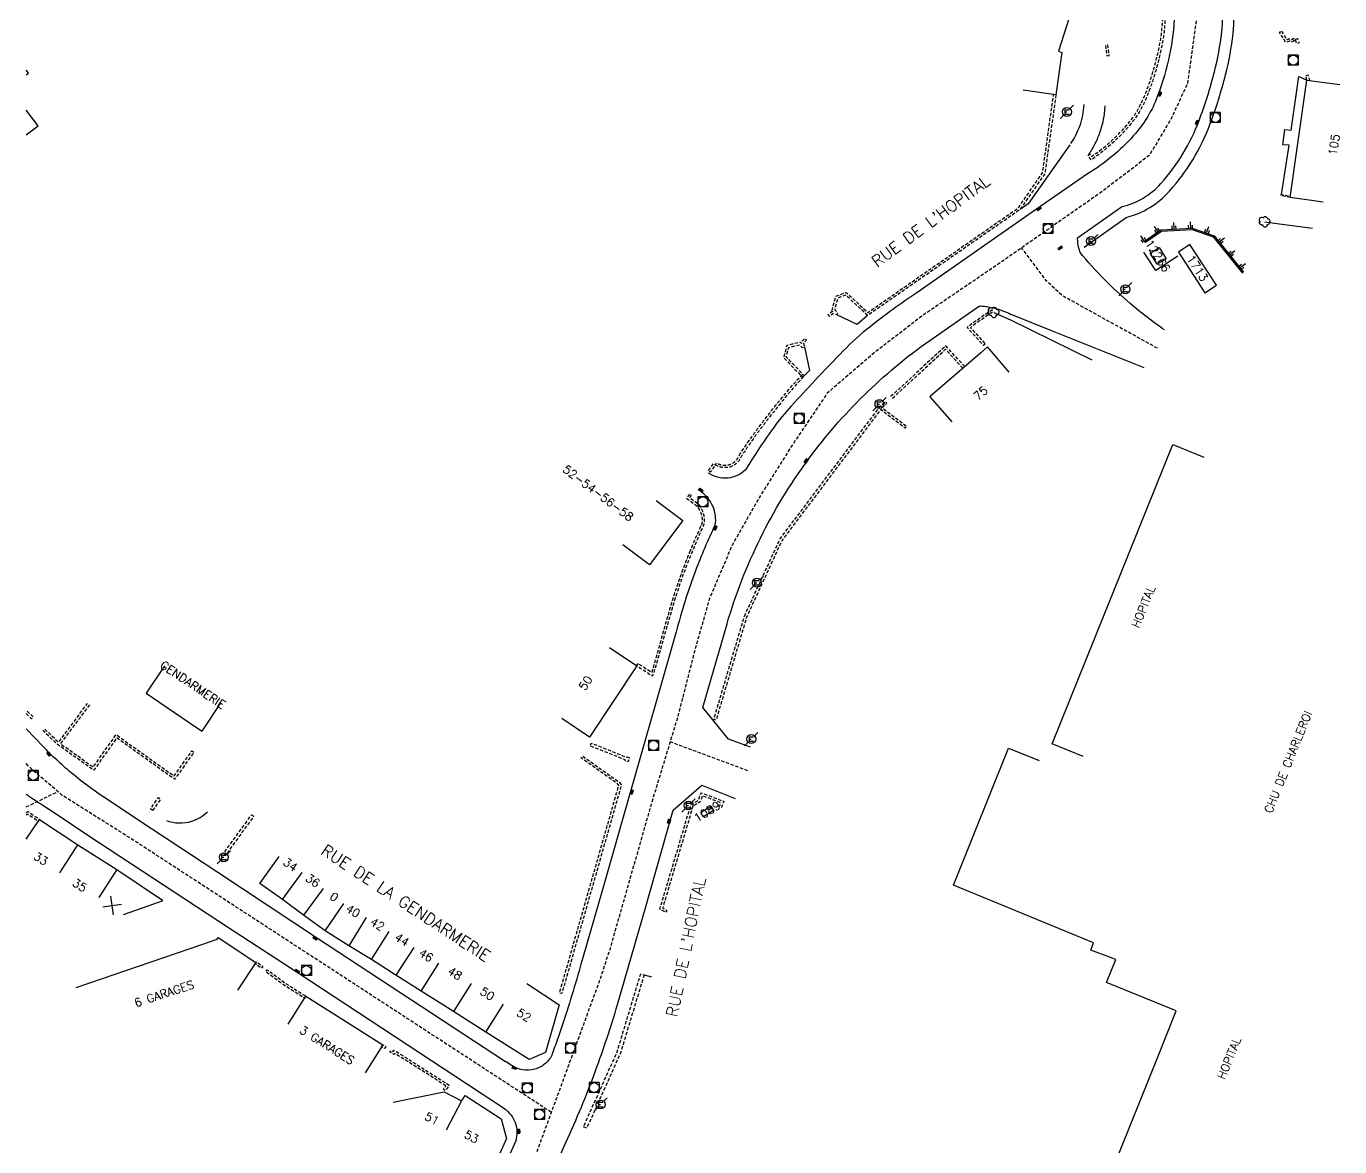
# Model space of a CAD drawing. Header units: millimetres. Extents: x 152000 to 153000, y 121000 to 122000.
# Drawn here: x 152000 to 152197.8, y 121499.2 to 121667.9 of the extents above; entities that cross this region are included whole.
import ezdxf
from ezdxf.enums import TextEntityAlignment as Align

# ---------------------------------------------------------------- set-up
doc = ezdxf.new("R2010")
doc.units = ezdxf.units.MM
doc.linetypes.add('DASHED', pattern=[0.75, 0.5, -0.25])
doc.layers.get('0').update_dxf_attribs({"linetype": 'CONTINUOUS'})
for name, color, linetype in [('W0001', 6, 'DASHED'), ('W0008', 7, 'CONTINUOUS'), ('W0017', 7, 'CONTINUOUS'), ('W0100', 7, 'CONTINUOUS'), ('W0112', 1, 'DASHED'), ('W0211', 2, 'CONTINUOUS'), ('W0300', 7, 'CONTINUOUS'), ('W0302', 3, 'CONTINUOUS'), ('W0400', 7, 'CONTINUOUS'), ('W0420', 7, 'CONTINUOUS'), ('W0471', 7, 'CONTINUOUS'), ('W0984', 7, 'CONTINUOUS'), ('W0989', 7, 'CONTINUOUS'), ('W0991', 7, 'CONTINUOUS'), ('W1102', 7, 'CONTINUOUS')]:
    doc.layers.add(name, color=color, linetype=linetype)
doc.styles.get("Standard").update_dxf_attribs({"font": 'romans.shx', "width": 0.85})

# ---------------------------------------------------------------- blocks, each defined once
blk = doc.blocks.new('T420')
for p, q in [((0.75, 0.75), (-0.75, 0.75)), ((-0.75, 0.75), (-0.75, -0.75)), ((0.75, 0.75), (0.75, -0.75)), ((0.75, -0.75), (-0.75, -0.75))]:
    blk.add_line(p, q)
blk.add_ellipse((0, 0), major_axis=(-0.53, 0.53), ratio=1, start_param=3.926991, end_param=10.210176)
blk = doc.blocks.new('T300')
for p, q in [((-0.8, 0.51), (-0.86, 0.34)), ((-0.86, 0.34), (-0.86, 0.17)), ((-0.86, 0.17), (-0.74, 0.06)), ((-0.69, 0.63), (-0.8, 0.51)), ((-0.8, -0.06), (-0.74, 0.06)), ((-0.74, 0.06), (-0.69, 0.11)), ((-0.57, 0.69), (-0.69, 0.63)), ((-0.46, 0.69), (-0.57, 0.69)), ((-0.29, 0.63), (-0.46, 0.69)), ((-0.29, 0.63), (-0.17, 0.74)), ((-0.23, 0.57), (-0.29, 0.63)), ((-0.17, 0.74), (-0.06, 0.8)), ((-0.06, 0.8), (0.06, 0.8)), ((0.06, 0.8), (0.23, 0.74)), ((0.23, 0.74), (0.34, 0.63)), ((0.34, 0.63), (0.4, 0.51)), ((0.46, 0.46), (0.34, 0.46)), ((0.4, 0.51), (0.4, 0.46)), ((0.57, 0.4), (0.46, 0.46)), ((0.57, 0.4), (0.69, 0.29)), ((0.69, 0.29), (0.74, 0.17)), ((0.74, 0.06), (0.69, -0.17)), ((0.74, 0.17), (0.74, 0.06)), ((-0.8, -0.17), (-0.8, -0.06)), ((-0.8, -0.23), (-0.8, -0.17)), ((-0.74, -0.34), (-0.8, -0.23)), ((-0.69, -0.4), (-0.74, -0.34)), ((-0.51, -0.46), (-0.69, -0.4)), ((-0.4, -0.46), (-0.51, -0.46)), ((-0.4, -0.46), (-0.34, -0.46)), ((-0.34, -0.46), (-0.34, -0.4)), ((-0.34, -0.51), (-0.34, -0.46)), ((-0.29, -0.63), (-0.34, -0.51)), ((-0.17, -0.74), (-0.29, -0.63)), ((-0.06, -0.8), (-0.17, -0.74)), ((0.06, -0.8), (-0.06, -0.8)), ((0.17, -0.74), (0.06, -0.8)), ((0.23, -0.69), (0.17, -0.74)), ((0.29, -0.46), (0.23, -0.46)), ((0.29, -0.63), (0.23, -0.69)), ((0.46, -0.4), (0.29, -0.46)), ((0.34, -0.51), (0.29, -0.63)), ((0.34, -0.51), (0.34, -0.46)), ((0.57, -0.34), (0.46, -0.4)), ((0.63, -0.29), (0.57, -0.34)), ((0.69, -0.17), (0.63, -0.29))]:
    blk.add_line(p, q)
blk = doc.blocks.new('t211o')
at = {"color": 0, "linetype": 'Continuous'}
for p, q in [((-0.29, 0.5), (-0.29, 0)), ((0, 1), (0, 0)), ((0.29, 0.5), (0.29, 0))]:
    blk.add_line(p, q, dxfattribs=at)
blk = doc.blocks.new('T400')
for p, q in [((-0.15, 0.3), (0.15, 0.3)), ((-0.15, -0.25), (-0.15, 0.3)), ((-0.15, 0.15), (0.15, 0.15)), ((-0.15, 0), (0.15, 0)), ((0.15, 0.3), (0.15, -0.25)), ((-0.15, -0.15), (0.15, -0.15)), ((-0.15, -0.25), (-0.15, -0.3)), ((-0.15, -0.3), (0.15, -0.3)), ((0.15, -0.3), (0.15, -0.25))]:
    blk.add_line(p, q)
blk = doc.blocks.new('T471')
for p, q in [((-0.333334, 0.333334), (-0.333334, -0.333334)), ((-0.333334, 0.333334), (0.333334, 0.333334)), ((-0.333334, 0), (0, 0)), ((0.500001, 0.500001), (1.000002, 1.000002)), ((-0.500001, -0.500001), (-1.000002, -1.000002)), ((-0.333334, -0.333334), (0.333334, -0.333334))]:
    blk.add_line(p, q)
blk.add_ellipse((0, 0), major_axis=(0.471405, 0.471405), ratio=1, start_param=5.4977871438, end_param=11.780972451)
blk = doc.blocks.new('t991o')
at = {"color": 0, "linetype": 'Continuous'}
for p, q in [((-1, 1), (1, -1)), ((-1, -1), (1, 1))]:
    blk.add_line(p, q, dxfattribs=at)

msp = doc.modelspace()

# ---------------------------------------------------------------- linework, layer by layer
at = {"layer": 'W0001', "flags": 128}
for points in [[(152090.2, 121825.46), (152103.65, 121792.77), (152110.28, 121775.6), (152116.18, 121761.83), (152117.5, 121759.05), (152121.18, 121754.31), (152145.97, 121720.99), (152153.35, 121710.8), (152166.77, 121691.89), (152172.25, 121683.23), (152175.44, 121676.88), (152176.5, 121671.27), (152176.15, 121668.26), (152174.92, 121659.32), (152172.43, 121653.95), (152169.16, 121648.46), (152162.08, 121643.04), (152146.77, 121632.33), (152135.23, 121624.5), (152127.81, 121618.8), (152120.66, 121612.67), (152115.25, 121604.65), (152110.45, 121597), (152106.32, 121589.75), (152102.86, 121581.61), (152100.47, 121573.06), (152098.1, 121563.81), (152094.15, 121550.83), (152087.93, 121529.01), (152086.39, 121524.29), (152076.57, 121497.5), (152071.17, 121486.3), (152065.15, 121472.26), (152054.59, 121449.96), (152043.94, 121428.37), (152034.16, 121407.81), (152027.41, 121394.83), (152024.48, 121391.58), (152020.54, 121390.09), (152000, 121397.37)], [(152170.39, 121619.41), (152156.02, 121627.36), (152153.65, 121629.58), (152149.93, 121634.55)], [(152108.68, 121555.79), (152096.98, 121560.14)], [(152079.08, 121504.35), (152016.64, 121545.01), (152005.43, 121552.08), (152000.91, 121555.93), (152000, 121556.86)], [(152000, 121550.34), (152004.75, 121552.66)]]:
    msp.add_lwpolyline(points, dxfattribs=at)
at = {"layer": 'W0008', "flags": 128}
for points in [[(152171.45, 121622.18, -0.013168), (152168.82, 121624.1, -0.013168), (152166.29, 121626.15, -0.021833), (152162.35, 121629.84, -0.021833), (152158.74, 121633.85), (152158.43, 121634.84), (152158.33, 121636.07), (152164.95, 121640.73), (152165.06, 121640.76, 0.153749), (152170.89, 121644.21, 0.092485), (152176.66, 121653.71, 0.027661), (152178.97, 121661.03, 0.034895), (152180.07, 121667.03, 0.064608), (152179.98, 121671.87, 0.045548)], [(152172.96, 121669.67, -0.040897), (152172.22, 121663.64, -0.038378), (152170.42, 121657.43, -0.0937), (152166.75, 121651.39, -0.073847), (152159.87, 121645.69), (152151.54, 121639.94), (152134.13, 121627.79, 0.019882), (152127.05, 121622.62, 0.032487), (152123.07, 121619.02, 0.003493), (152118.82, 121614.59, 0.004058), (152115.22, 121610.72, 0.029357), (152112.48, 121607.35, 0.01699), (152108.32, 121601.12, -0.087459), (152107.09, 121600.25, -0.087459), (152105.64, 121599.86, -0.087598), (152104.14, 121599.99, -0.087598), (152102.78, 121600.63)], [(152109.08, 121559.35), (152105.79, 121560.55), (152101.93, 121565.31), (152105.55, 121577.92, -0.043488), (152110.58, 121590.81, -0.043488), (152117.76, 121602.63, -0.040489), (152126.2, 121612.36, -0.040489), (152136.09, 121620.61), (152143.56, 121625.8, -0.028616), (152145, 121625.63, -0.028616), (152146.41, 121625.3, -0.0225), (152147.49, 121624.92, -0.0225), (152148.53, 121624.45), (152154.53, 121622.04), (152168.34, 121616.51)], [(152101.18, 121598.16, -0.078783), (152102.47, 121597.09, -0.078783), (152103.36, 121595.67, -0.068997), (152103.75, 121594.25, -0.068997), (152103.74, 121592.78, 0.010751), (152102.2, 121589.38, 0.010751), (152100.81, 121585.92, 0.013898), (152099.23, 121581.36, 0.013898), (152097.91, 121576.72), (152090.9, 121552.29), (152086.73, 121537.7), (152083.77, 121527.48, -0.007122), (152082.37, 121522.59, -0.007122), (152080.83, 121517.74, -0.003564), (152080.01, 121515.34, -0.003564), (152079.16, 121512.94, -0.102601), (152078.08, 121511.62, -0.102601), (152076.58, 121510.85, -0.111535), (152074.74, 121510.75, -0.111535), (152073.04, 121511.46), (152072.18, 121511.98)], [(152072.21, 121511.97), (152043.7, 121530.64), (152028.86, 121540.44), (152016.94, 121548.28), (152012.69, 121551.16, -0.016869), (152009.65, 121553.23, -0.016869), (152006.75, 121555.5, -0.013223), (152004.6, 121557.41, -0.013223), (152002.54, 121559.43), (152000, 121562.08)], [(152037.08, 121406.58), (152046, 121424.63), (152055.39, 121443.71), (152058.96, 121450.99), (152062.95, 121459.2), (152072.76, 121480.84), (152077.57, 121491.46), (152081.29, 121499.8, 0.009314), (152083.61, 121505.14, 0.009314), (152085.74, 121510.57, 0.008425), (152087.48, 121515.55, 0.008425), (152089.06, 121520.59), (152093.25, 121535.14), (152097.46, 121549.84), (152101.74, 121553.63), (152106.78, 121551.61)], [(152000, 121552.25, 0.005284), (152000.23, 121552.09, 0.013641), (152002.49, 121550.62), (152004.19, 121549.48), (152009.26, 121546.1), (152030.48, 121532.17), (152040.79, 121525.43), (152072.03, 121504.91)], [(152071.99, 121504.92, -0.078277), (152072.98, 121503.98, -0.078277), (152073.64, 121502.79, -0.079775), (152073.9, 121501.42, -0.079775), (152073.72, 121500.04), (152060.68, 121471.13, -0.002803), (152059.04, 121467.45, -0.002803), (152057.37, 121463.79, -0.003174), (152055.42, 121459.66, -0.003174), (152053.42, 121455.56), (152039.13, 121426.41)]]:
    msp.add_lwpolyline(points, format="xyb", dxfattribs=at)
at = {"layer": 'W0017'}
msp.add_line((152093.06, 121525.06), (152094.17, 121524.76), dxfattribs=at)
at = {"layer": 'W0017', "flags": 128}
for points in [[(152159.33, 121634.65), (152165.68, 121639.12, 0.149108), (152172.18, 121643.06, 0.092485), (152178.28, 121653.1, 0.027661), (152180.65, 121660.6, 0.034895), (152181.79, 121666.83, 0.064608), (152181.7, 121672.13, 0.045548), (152180.01, 121679.1)], [(152157.32, 121650.24, 0.03313), (152158.1, 121651.52, 0.03313), (152158.69, 121652.89, 0.036446), (152159.14, 121654.48, 0.036446), (152159.34, 121656.11)], [(152159.93, 121648.42, 0.03313), (152160.92, 121650.06, 0.03313), (152161.69, 121651.82, 0.036446), (152162.25, 121653.85, 0.036446), (152162.52, 121655.94)], [(152021.13, 121548.3, 0.083658), (152023.02, 121547.93, 0.083658), (152024.92, 121548.19, 0.060414), (152026.19, 121548.76, 0.060414), (152027.29, 121549.62)]]:
    msp.add_lwpolyline(points, format="xyb", dxfattribs=at)
for points in [[(152189.05, 121642.58), (152190.25, 121650), (152189.27, 121650.08), (152189.58, 121652.37), (152190.51, 121652.25), (152191.7, 121660.34), (152192.89, 121659.82), (152192.79, 121660.19)], [(152157.2, 121650.06), (152150.92, 121641.17), (152149.69, 121640.31)], [(152173.48, 121633.3), (152170.12, 121631.11), (152168.87, 121633.04), (152168.32, 121633.88)], [(152126.73, 121624.35), (152125.14, 121623), (152122.07, 121624.46)], [(152117.22, 121619.64), (152117.98, 121616.08), (152117.19, 121615.28)]]:
    msp.add_lwpolyline(points, dxfattribs=at)
at = {"layer": 'W0100', "flags": 128}
for points in [[(152160.88, 121678.16), (152160.21, 121676.61), (152159.85, 121676.77), (152155.69, 121675.11), (152157.48, 121670.45), (152155.5, 121664.14), (152156.01, 121663.94), (152155.1, 121657.59), (152150.15, 121658.3)], [(152000, 121660.61), (152000.34, 121660.86), (152000, 121661.31)], [(152195.34, 121641.42), (152190.39, 121642.12), (152192.89, 121659.82), (152197.84, 121659.12)], [(152000, 121651.56), (152000.18, 121651.69), (152001.78, 121652.9), (152000, 121655.27)], [(152148.07, 121615.84), (152144.79, 121619.62), (152143.76, 121618.72), (152136.2, 121612.18), (152136.12, 121612.11), (152139.4, 121608.33)], [(152159.18, 121557.96), (152154.54, 121559.83), (152172.73, 121604.91), (152177.36, 121603.04)], [(152094.9, 121596.51), (152098.89, 121593.5), (152093.86, 121586.82), (152089.87, 121589.83)], [(152087.83, 121574.37), (152091.99, 121571.59), (152084.83, 121560.87), (152080.67, 121563.64)], [(152020.83, 121571.6), (152018.04, 121567.46), (152025.5, 121562.42), (152026.48, 121561.77), (152029.27, 121565.91)], [(152168.28, 121493.88), (152163.64, 121495.74), (152170.48, 121512.81), (152173.21, 121519.62), (152162.71, 121523.89), (152164.12, 121527.37), (152160.37, 121528.79), (152160.78, 121529.87), (152139.66, 121538.57), (152147.95, 121559.18), (152152.59, 121557.32)], [(152000, 121545.47), (152001.99, 121548.47), (152007.77, 121544.63), (152013.66, 121540.91), (152020.51, 121536.32), (152020.4, 121536.15), (152019.32, 121535.77), (152014.61, 121534.11)], [(152075.4, 121523.74), (152080.26, 121520.55), (152078.2, 121513.38), (152075.74, 121512.3), (152069.21, 121516.43), (152064.33, 121519.51), (152059.47, 121522.59), (152055.67, 121524.98), (152052.02, 121527.37), (152048.6, 121529.43), (152045.02, 121531.67), (152041.78, 121534.05), (152038.61, 121536.38), (152035.2, 121538.79), (152038.08, 121542.88)], [(152007.5, 121523.15), (152026.43, 121529.63), (152028.76, 121530.43), (152028.91, 121530.68), (152034.59, 121526.89), (152031.82, 121522.73)], [(152039.43, 121517.62), (152042.09, 121521.85), (152046.73, 121518.94), (152053.72, 121514.53), (152051.06, 121510.3)], [(152055.29, 121505.9), (152062.95, 121507.45), (152065.58, 121506.07), (152065.84, 121506.5), (152066.09, 121506.87), (152071.51, 121503.38), (152072.33, 121500.41), (152069.85, 121494.77)]]:
    msp.add_lwpolyline(points, dxfattribs=at)
for points in [[(152179.28, 121628.93), (152175.29, 121635.04), (152173.54, 121633.89), (152177.53, 121627.79)], [(152170.63, 121634.58), (152171.7, 121632.9), (152170.37, 121632.06), (152169.3, 121633.74)], [(152103.13, 121550.46), (152103.54, 121549.78), (152102.02, 121548.85), (152101.6, 121549.52)]]:
    msp.add_lwpolyline(points, close=True, dxfattribs=at)
at = {"layer": 'W0112', "flags": 128}
for points in [[(152170.76, 121673.49, 0.044171), (152169.11, 121677.8), (152168.33, 121677.81), (152168.33, 121678.17), (152169.33, 121678.16, -0.046254), (152171.1, 121673.59, -0.068289), (152171.56, 121670.29, -0.053229), (152170.97, 121664.58, -0.040837), (152168.83, 121657.41, -0.086466), (152166, 121652.76, -0.062657), (152160.42, 121647.78), (152159.93, 121648.42), (152160.22, 121648.64), (152160.47, 121648.29, 0.065307), (152165.74, 121652.99, 0.086466), (152168.5, 121657.54, 0.040837), (152170.63, 121664.65, 0.053229), (152171.21, 121670.29, 0.068289)], [(152189.07, 121667.2), (152189.88, 121665.89), (152190.02, 121665.95, -0.228089), (152190.6, 121665.94, 0.207024), (152190.61, 121665.93, 0.089747), (152190.74, 121666, 0.089747), (152190.83, 121666.11), (152191.14, 121665.94), (152191.47, 121666.06), (152191.72, 121665.4), (152191.39, 121665.28), (152191.14, 121665.94, -0.089747), (152190.97, 121665.73, -0.089747), (152190.73, 121665.6, -0.207024), (152190.44, 121665.62, 0.228089), (152190.16, 121665.63), (152189.75, 121665.44), (152188.77, 121667.02)], [(152107.37, 121603.29, -0.009101), (152109.44, 121606.29, -0.009101), (152111.62, 121609.21, -0.01031), (152114.21, 121612.42, -0.01031), (152116.93, 121615.52), (152117.19, 121615.28), (152114.47, 121618.12), (152114.84, 121619.55), (152116.48, 121619.93), (152116.87, 121619.54), (152117.22, 121619.64), (152117.1, 121620.24), (152117.5, 121620.65), (152117.24, 121620.9), (152116.71, 121620.35), (152116.75, 121620.16), (152116.59, 121620.32), (152114.55, 121619.84), (152114.08, 121618.02), (152116.93, 121615.04), (152117.19, 121615.28, 0.01031), (152114.48, 121612.19, 0.01031), (152111.9, 121608.99, 0.009101), (152109.73, 121606.08, 0.009101), (152107.67, 121603.09, -0.107916), (152107.05, 121602.17, -0.107916), (152106.1, 121601.58, -0.114632), (152104.92, 121601.46, -0.114632), (152103.81, 121601.86), (152103.01, 121600.74), (152102.72, 121600.95), (152103.52, 121602.07), (152103.81, 121601.86), (152104, 121602.16, 0.114632), (152104.96, 121601.81, 0.114632), (152105.98, 121601.92, 0.107916), (152106.8, 121602.42, 0.108095)], [(152100, 121588.93, 0.011618), (152098.5, 121585, 0.007347), (152097.55, 121582.22, 0.009046), (152096.86, 121579.93), (152094.2, 121570.57), (152093.81, 121570.83), (152092.14, 121571.93), (152091.94, 121571.63), (152093.61, 121570.53), (152094.31, 121570.07), (152094.52, 121570.4), (152097.2, 121579.83, -0.009046), (152097.89, 121582.11, -0.007347), (152098.83, 121584.88, -0.011618), (152100.33, 121588.8, -0.011618), (152102.01, 121592.64, 0.097185), (152102.16, 121593.67, 0.076514), (152101.97, 121594.68, 0.065841), (152101.52, 121595.56, 0.083622), (152100.98, 121596.12), (152100.73, 121596.3), (152099.95, 121596.9), (152100.19, 121597.23), (152099.9, 121597.44), (152099.45, 121596.83), (152100.52, 121596.02), (152100.77, 121595.84, -0.083622), (152101.23, 121595.36, -0.065841), (152101.63, 121594.56, -0.076514), (152101.8, 121593.66, -0.091807), (152101.69, 121592.79, 0.011618)]]:
    msp.add_lwpolyline(points, format="xyb", close=True, dxfattribs=at)
for points in [[(152162.78, 121663.48), (152163.13, 121663.53), (152162.9, 121665.07), (152162.55, 121665.02)], [(152144.46, 121620.06), (152144.2, 121619.82), (152141.71, 121622.55), (152142.61, 121623.27), (152145.38, 121625.19), (152145.58, 121624.9), (152142.82, 121622.99), (152142.22, 121622.51)], [(152108.18, 121579.08), (152113.54, 121590.7), (152128.64, 121610.68), (152129.4, 121611.39), (152129.64, 121611.13), (152128.92, 121610.46), (152132.63, 121607.67), (152132.41, 121607.38), (152128.71, 121610.18), (152113.84, 121590.52), (152108.51, 121578.95), (152103.89, 121563.39), (152103.55, 121563.49)], [(152090.46, 121557.9), (152090.87, 121557.74), (152090.64, 121557.13), (152090.23, 121557.3), (152090.25, 121557.41), (152089.57, 121557.68), (152084.93, 121559.54), (152085.1, 121559.96), (152089.74, 121558.1), (152090.43, 121557.82)], [(152019.02, 121549.8), (152018.69, 121550.03), (152019.9, 121551.74), (152020.23, 121551.5)], [(152100.42, 121550.46), (152095.86, 121535.13), (152096.49, 121534.74), (152096.3, 121534.44), (152095.44, 121534.96), (152100.12, 121550.7), (152101.24, 121551.33), (152101.65, 121552.48), (152105.08, 121551.17), (152104.72, 121550.23), (152104.39, 121550.36), (152104.62, 121550.96), (152101.86, 121552.01), (152101.52, 121551.09)], [(152033.94, 121549.17), (152034.26, 121548.94), (152031.33, 121544.88), (152030.05, 121543.11), (152029.73, 121543.34), (152031.01, 121545.11)], [(152034.7, 121526.55), (152034.59, 121526.89), (152034.69, 121527.01), (152035.62, 121526.32), (152035.4, 121526.03)], [(152042.09, 121521.85), (152041.9, 121521.55), (152038.95, 121523.41), (152036.07, 121525.52), (152036.28, 121525.81), (152039.15, 121523.71)], [(152093.06, 121525.06), (152089.5, 121513.25), (152084.41, 121501.94), (152083.93, 121502.16), (152089, 121513.44), (152092.55, 121525.21)], [(152053.53, 121514.23), (152053.72, 121514.53), (152054.14, 121514.27), (152053.95, 121513.97)], [(152063.2, 121508.34), (152057.54, 121511.95), (152055.5, 121513.21), (152055.4, 121513.06), (152054.8, 121513.39), (152054.97, 121513.71), (152055.29, 121513.53), (152055.4, 121513.69), (152057.73, 121512.25), (152063.69, 121508.44), (152063.15, 121507.6), (152062.85, 121507.79)]]:
    msp.add_lwpolyline(points, close=True, dxfattribs=at)
for points in [[(152192.89, 121659.82), (152192.72, 121660.49), (152193.06, 121660.58), (152193.27, 121659.76)], [(152155.1, 121657.59), (152153.42, 121645.71), (152149.69, 121640.31), (152126.73, 121624.35), (152123.43, 121627.43), (152122.25, 121626.98), (152121.77, 121625.23), (152122.16, 121624.89), (152122.07, 121624.46), (152121.48, 121624.61), (152121.05, 121624.22), (152120.81, 121624.48), (152121.38, 121625), (152121.54, 121624.96), (152121.37, 121625.11), (152121.95, 121627.25), (152123.51, 121627.84), (152126.76, 121624.8), (152149.43, 121640.57), (152153.08, 121645.85), (152154.75, 121657.64)], [(152190.39, 121642.12), (152188.97, 121642.41), (152189.01, 121642.59), (152190.43, 121642.3)], [(152141.36, 121616.65), (152138.49, 121619.77), (152130.25, 121612.18), (152130.49, 121611.92), (152138.47, 121619.26), (152141.09, 121616.41)], [(152009.52, 121565.71), (152005.15, 121559.88), (152010.08, 121556.36), (152013.54, 121561.23), (152014.64, 121560.44), (152022.26, 121555), (152024.96, 121558.77), (152025.25, 121558.57), (152022.34, 121554.5), (152014.43, 121560.15), (152013.62, 121560.73), (152010.16, 121555.86), (152004.65, 121559.8), (152002.54, 121561.81), (152002.79, 121562.06), (152004.86, 121560.09), (152009.24, 121565.92)], [(152000, 121564.41), (152000.79, 121563.62), (152001.04, 121563.87), (152000, 121564.91)], [(152000, 121549.51), (152000.09, 121549.56), (152000.27, 121549.64), (152001.99, 121548.47), (152001.8, 121548.17), (152000.23, 121549.23)], [(152000.25, 121549.24), (152000, 121549.11)]]:
    msp.add_lwpolyline(points, dxfattribs=at)
msp.add_lwpolyline([(152083.81, 121557.99), (152089.38, 121554.03), (152089.55, 121553.77, -0.129488), (152089.6, 121553.63, -0.084911), (152089.57, 121553.41), (152080.67, 121522.23), (152080.33, 121522.33), (152089.23, 121553.51, 0.072426), (152089.24, 121553.59), (152089.18, 121553.74), (152083.57, 121557.73), (152083.77, 121558.02)], format="xyb", dxfattribs=at)
at = {"layer": 'W0211', "flags": 128}
msp.add_lwpolyline([(152168.4, 121635.52), (152170.91, 121637.26), (152175.63, 121637.49), (152178.92, 121636.36), (152180.23, 121634.74), (152183.37, 121630.86)], dxfattribs=at)
at = {"layer": 'W0302', "flags": 128}
for points in [[(152168.51, 121635.36), (152170.98, 121637.07), (152175.6, 121637.29), (152178.8, 121636.19), (152180.07, 121634.62), (152183.22, 121630.73)], [(152186.58, 121638.44), (152188.78, 121638.15), (152193.73, 121637.5)], [(152145.75, 121624.81), (152148.24, 121623.7), (152160.48, 121617.69)]]:
    msp.add_lwpolyline(points, dxfattribs=at)
at = {"layer": 'W1102'}
for p, q in [((152005.05, 121540.43), (152007.77, 121544.63)), ((152013.66, 121540.91), (152010.94, 121536.72)), ((152038.61, 121536.38), (152041.54, 121540.44)), ((152044.74, 121538.08), (152041.78, 121534.05)), ((152045.02, 121531.67), (152047.83, 121535.81)), ((152051.22, 121533.69), (152048.6, 121529.43)), ((152052.02, 121527.37), (152054.68, 121531.6)), ((152058.37, 121529.18), (152055.67, 121524.98)), ((152059.47, 121522.59), (152062.13, 121526.82)), ((152067.01, 121523.74), (152064.33, 121519.51)), ((152069.21, 121516.43), (152071.88, 121520.65)), ((152065.58, 121506.07), (152063.27, 121501.64))]:
    msp.add_line(p, q, dxfattribs=at)

# ---------------------------------------------------------------- block references
at = {"layer": 'W0211'}
for p, rotation in [((152170.45, 121636.95), 34.6470827016463), ((152172.85, 121637.36), 2.702665621034749), ((152175.35, 121637.47), 2.702665621034749), ((152177.73, 121636.77), 340.9903015753474), ((152168.4, 121635.52), 34.6470827016463), ((152179.7, 121635.39), 309.0325107807939), ((152181.27, 121633.45), 309.0325107806685), ((152182.85, 121631.51), 309.0325107806685)]:
    msp.add_blockref('t211o', p, dxfattribs=dict(at, rotation=rotation))
at = {"layer": 'W0300'}
for p in [(152186.58, 121638.44), (152145.75, 121624.81)]:
    msp.add_blockref('T300', p, dxfattribs=at)
at = {"layer": 'W0400'}
for p, rotation in [((152170.74, 121657.68), 151.544771655501), ((152176.35, 121653.46), 329.9625888516841), ((152152.53, 121640.42), 308.6251052248377), ((152155.75, 121634.52), 123.601399413843), ((152117.46, 121602.43), 144.941858916591), ((152101.63, 121598.03), 49.36060595326305), ((152103.78, 121592.38), 336.2852463596439), ((152003.41, 121558.3), 219.2719771632711), ((152091.19, 121552.61), 344.2945889535546), ((152096.81, 121548.16), 165.2828564892788), ((152043.5, 121530.57), 235.7355953679638), ((152040.82, 121525.61), 235.9658132725581), ((152073.49, 121511.04), 243.3345550371343), ((152074.17, 121501.51), 2.999523000443416)]:
    msp.add_blockref('T400', p, dxfattribs=dict(at, rotation=rotation))
at = {"layer": 'W0420'}
for p in [(152190.85, 121662.81), (152179.1, 121654.18), (152153.9, 121637.43), (152116.4, 121608.86), (152101.92, 121596.3), (152094.48, 121559.59), (152001.06, 121555.09), (152042.19, 121525.69), (152081.96, 121514.02), (152075.46, 121508.01), (152085.53, 121508.07), (152077.3, 121504.02)]:
    msp.add_blockref('T420', p, dxfattribs=at)
at = {"layer": 'W0471'}
for p in [(152156.76, 121655.01), (152160.39, 121635.57), (152165.55, 121628.3), (152128.51, 121611.01), (152110.05, 121584.11), (152109.21, 121560.56), (152099.75, 121550.55), (152029.76, 121542.75), (152086.52, 121505.53)]:
    msp.add_blockref('T471', p, dxfattribs=at)
at = {"layer": 'W0991', "rotation": 53.63299157165335}
msp.add_blockref('t991o', (152012.94, 121535.49), dxfattribs=at)

# ---------------------------------------------------------------- texts
at = {"layer": 'W0984'}
for s, rotation, p in [('HOPITAL', 68.0329, (152168.27, 121580.5)), ('GENDARMERIE', 326.0069, (152025.11, 121568.73)), ('CHU DE CHARLEROI', 68.0329, (152190.07, 121557.11)), ('6 GARAGES', 18.1863, (152020.77, 121522.22)), ('3 GARAGES', 327.8811, (152045.31, 121514.45)), ('HOPITAL', 68.0329, (152181.19, 121512.5))]:
    msp.add_text(s, height=1.25, rotation=rotation, dxfattribs=at).set_placement(p, align=Align.MIDDLE)
at = {"layer": 'W0989'}
for s, rotation, p in [("RUE DE L'HOPITAL", 36.4505, (152136.24, 121638.57)), ('RUE DE LA GENDARMERIE', 326.5914, (152057.18, 121535.87)), ("RUE DE L'HOPITAL", 78.383, (152099.35, 121529.23))]:
    msp.add_text(s, height=1.75, rotation=rotation, dxfattribs=at).set_placement(p, align=Align.MIDDLE)
at = {"layer": 'W0991'}
for s, rotation, p in [('105', 80.2764, (152196.99, 121650.07)), ('12266', 302.2423, (152170.45, 121633.33)), ('1713', 302.8383, (152176.42, 121631.48)), ('75', 40.6291, (152143.76, 121612.65)), ('52-54-56-58', 323.0247, (152086.16, 121597.61)), ('50', 57.0311, (152084.25, 121569.01)), ('1089', 31.6527, (152102.57, 121549.64)), ('33', 327.7388, (152002.2, 121542.54)), ('34', 324.7587, (152039.78, 121541.65)), ('36', 324.7587, (152043.16, 121539.25)), ('35', 327.7388, (152008.04, 121538.54)), ('0', 324.7587, (152046.38, 121536.78)), ('40', 327.9658, (152049.23, 121534.69)), ('42', 327.9658, (152052.89, 121532.68)), ('44', 327.9658, (152056.59, 121530.35)), ('46', 327.9658, (152060.23, 121528.01)), ('48', 327.9658, (152064.57, 121525.27)), ('50', 327.9658, (152069.45, 121522.19)), ('52', 327.9658, (152074.98, 121518.99)), ('51', 332.4219, (152061.12, 121503.4)), ('53', 332.4219, (152067.08, 121500.66))]:
    msp.add_text(s, height=1.25, rotation=rotation, dxfattribs=at).set_placement(p, align=Align.MIDDLE)

doc.saveas('drawing.dxf')
